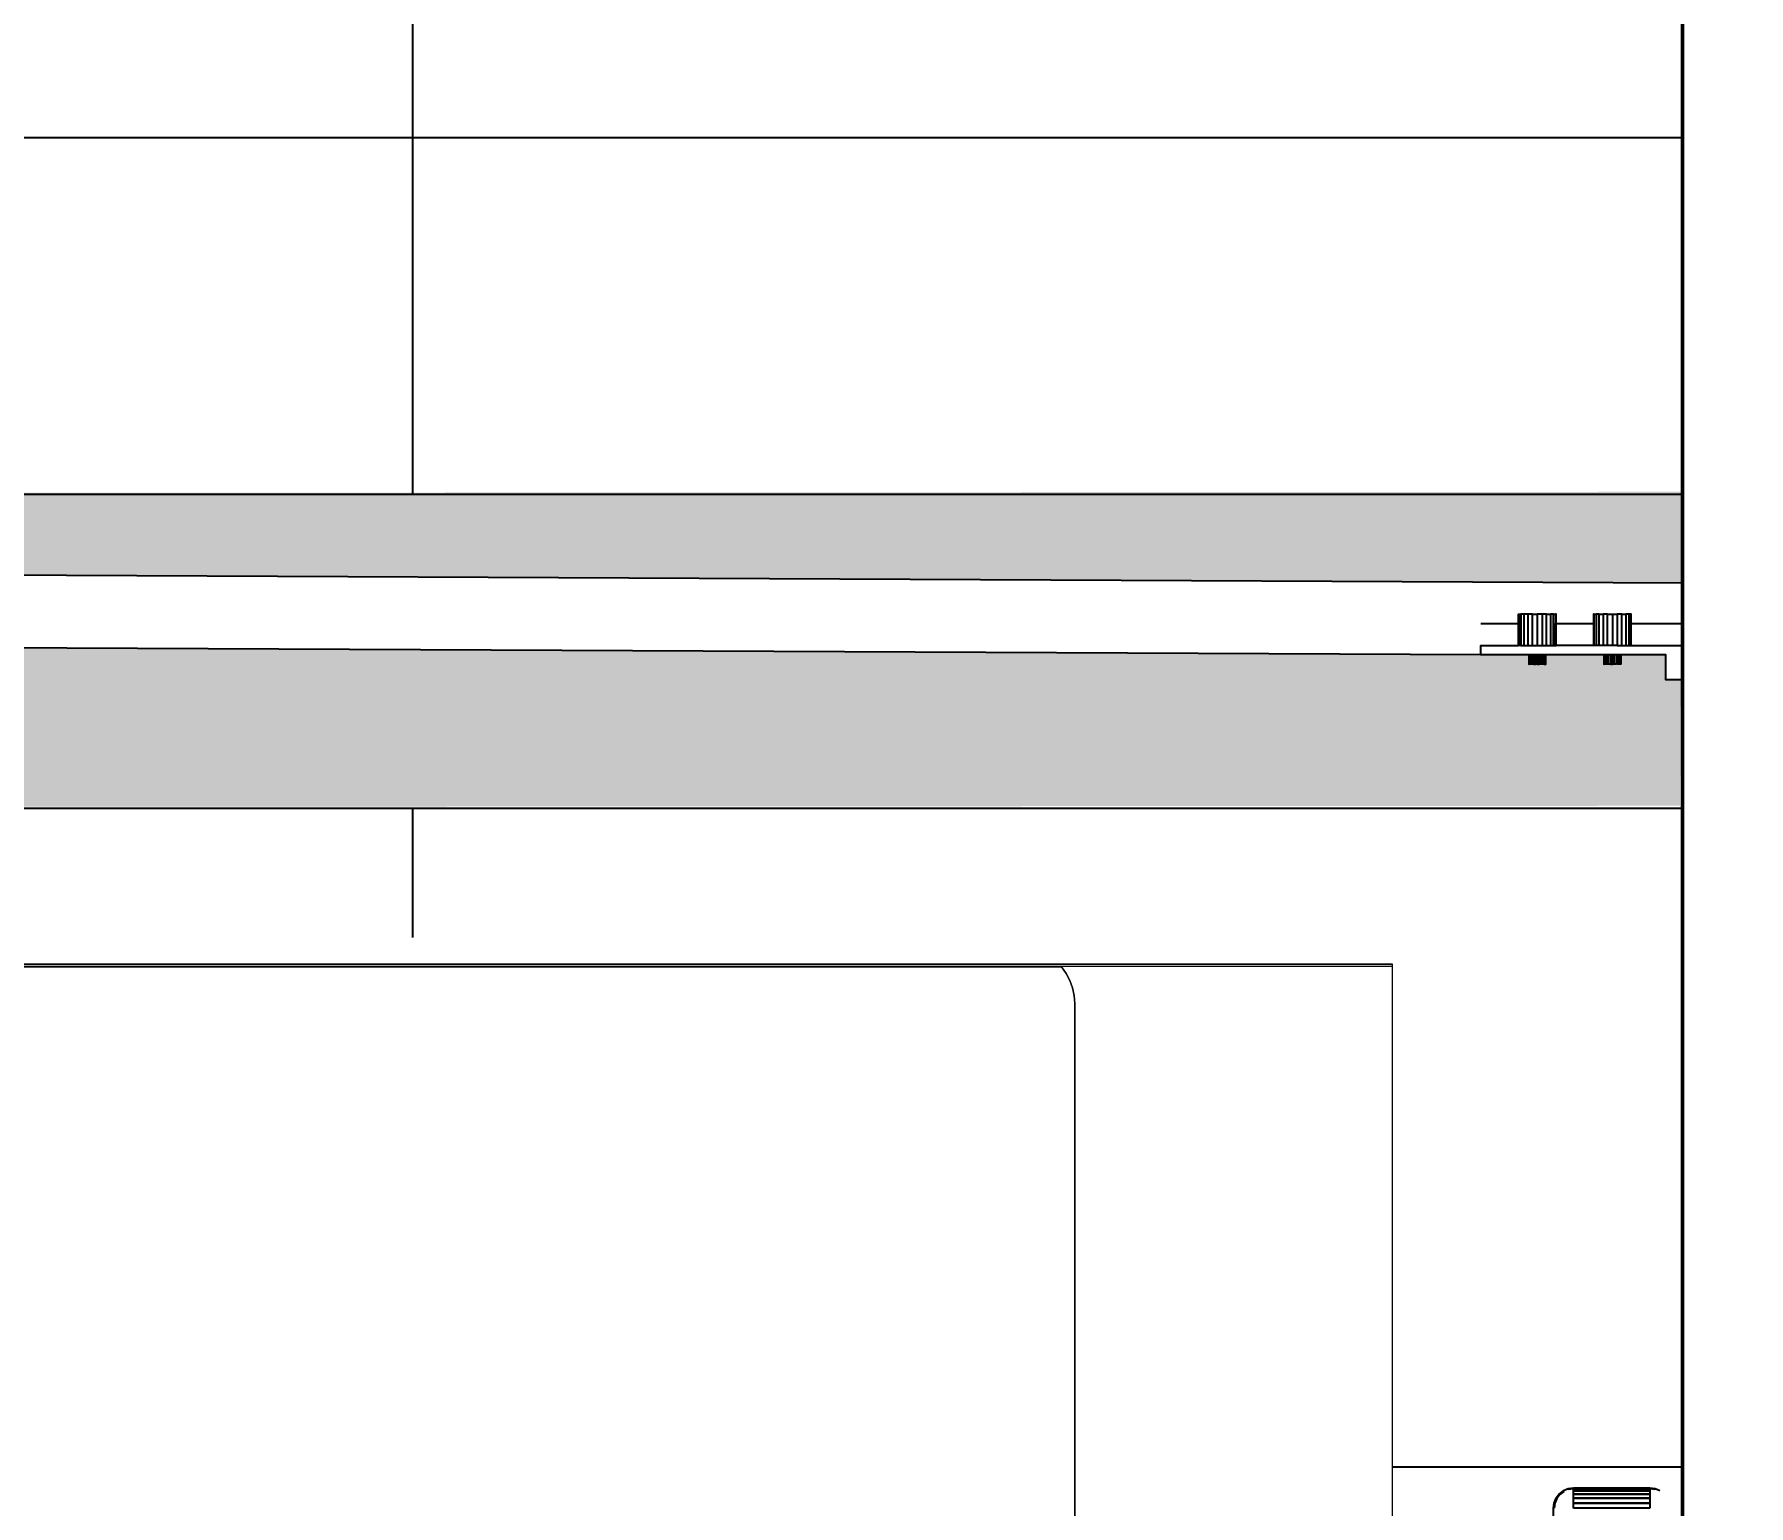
# Model space of a CAD drawing. Header units: millimetres. Extents: x 124972 to 152645, y 1647 to 10452.
# Drawn here: x 152515 to 152569.6, y 10285.8 to 10332.7 of the extents above; entities that cross this region are included whole.
import ezdxf

# ---------------------------------------------------------------- set-up
doc = ezdxf.new("R2010")
doc.units = ezdxf.units.MM
for name, color, linetype in [('Hachuria - Moveis', 1, 'Continuous'), ('Piso', 55, 'Continuous'), ('PN010', 1, 'Continuous')]:
    doc.layers.add(name, color=color, linetype=linetype)
for name, color, linetype, lineweight in [('Moveis', 1, 'Continuous', 9), ('Parede Baixa', 5, 'Continuous', 50), ('Pisos Externos', 15, 'Continuous', 9)]:
    doc.layers.add(name, color=color, linetype=linetype, lineweight=lineweight)
doc.styles.add('Valéria', font='romantic.ttf', dxfattribs={"height": 10})
doc.dimstyles.new('Cota - 50', dxfattribs={"dimtxt": 10, "dimasz": 5, "dimexe": 10, "dimexo": 20, "dimgap": 5, "dimtad": 1, "dimtxsty": 'Valéria', "dimblk": 'DOT', "dimcen": 0, "dimclrd": 12, "dimclre": 12, "dimclrt": 2, "dimazin": 2, "dimtfac": 1, "dimtix": 1, "dimtmove": 0, "dimatfit": 3, "dimldrblk": 'DOT', "dimfxl": 1, "dimarcsym": 0})

# ---------------------------------------------------------------- blocks, each defined once
blk = doc.blocks.new('_Dot')
at = {"color": 0, "linetype": 'ByBlock', "lineweight": -2}
blk.add_line((-0.5, 0), (-1, 0), dxfattribs=at)
at = {"color": 0, "linetype": 'ByBlock', "const_width": 0.5}
blk.add_lwpolyline([(-0.25, 0, 1), (0.25, 0, 1)], format="xyb", close=True, dxfattribs=at)
blk = doc.blocks.new('*D1213')
at = {"color": 12, "lineweight": -2, "transparency": 16777216}
for p, q in [((152587.4450232017, 10388.00610672704), (152645.0222475022, 10388.00610672704)), ((152635.0222475022, 10383.00610672704), (152635.0222475022, 10183.00610672703)), ((152587.4450232017, 10178.00610672703), (152645.0222475022, 10178.00610672703))]:
    blk.add_line(p, q, dxfattribs=at)
at = {"layer": 'Defpoints', "color": 0, "transparency": 16777216}
for p in [(152567.4450232017, 10388.00610672704), (152567.4450232017, 10178.00610672703), (152635.0222475022, 10178.00610672703)]:
    blk.add_point(p, dxfattribs=at)
at = {"color": 12, "lineweight": -2, "transparency": 16777216, "xscale": 5, "yscale": 5, "zscale": 5}
for p, rotation in [((152635.0222475022, 10388.00610672704), 90), ((152635.0222475022, 10178.00610672703), 270)]:
    blk.add_blockref('_Dot', p, dxfattribs=dict(at, rotation=rotation))
at = {"color": 2, "transparency": 16777216, "insert": (152624.9113007566, 10283.00610672699), "char_height": 10, "attachment_point": 5, "rotation": 90, "style": 'Valéria'}
blk.add_mtext('210', dxfattribs=at)

msp = doc.modelspace()

# ---------------------------------------------------------------- hatches: boundary and pattern name
at = {"layer": 'Piso'}
h = msp.add_hatch(dxfattribs=at)
h.set_pattern_fill('ANSI37', color=256, scale=13.33333333333333, angle=-45.00000000000004)
h.set_pattern_definition([(359.9999999999999, (0, 0), (2.842170943040401e-14, 42.33333333333334), []), (90, (0, 0), (-42.33333333333333, 3.197442310920451e-14), [])])
h.paths.add_polyline_path([(152487.6537811833, 10294.17902296361), (152502.7138537958, 10304.5439921189), (152558.2171140778, 10303.03374444725), (152558.2171140778, 10282.19073514099), (152560.7810804647, 10282.19073514099), (152560.7810804647, 10284.43379089312), (152563.2987140778, 10284.43379089312), (152563.2529068205, 10285.88704763933), (152563.7528768426, 10286.47133780269), (152566.4143026301, 10286.43229837086), (152566.8990296635, 10286.26442881393), (152566.7291140778, 10283.15073514101), (152567.4450232016, 10283.15073514101), (152567.4450232016, 10308.00610672704), (152437.4450232016, 10308.00610672704), (152437.4450232016, 10178.00610672703), (152439.9450232017, 10178.00610672703), (152439.9450232017, 10180.00610672703), (152449.9450232017, 10180.00610672703), (152449.9450232017, 10250.50610672703), (152446.4450232017, 10250.50610672703), (152446.5678300497, 10248.357140491), (152445.6197161663, 10247.58546105491), (152443.3312532379, 10248.0281129797), (152443.3771350935, 10248.07399483523), (152442.2985765923, 10249.15255333643), (152442.2729710128, 10249.21437067374), (152441.1870551181, 10250.33383705675), (152441.3303392099, 10253.4752100061), (152443.4064342401, 10255.66532213263), (152445.7050769019, 10255.70826550758), (152446.6074618197, 10254.93918870039), (152446.4450232017, 10253.00610672703), (152449.9450232017, 10253.00610672703), (152449.9450232017, 10257.00610672703, -0.4921554617323778), (152511.9479837148, 10180.36509150774), (152521.9479837149, 10180.36509150774), (152521.9479837149, 10208.09548287986), (152546.0210231461, 10229.42199846865), (152567.4450232016, 10229.42199846865), (152566.8449343072, 10239.05706609124), (152561.7713343073, 10239.05706609124), (152561.7713343073, 10239.08858393932), (152561.7042191916, 10241.13874954263), (152560.4786829182, 10242.52074542989), (152560.7212262002, 10259.51562546609), (152560.7134249408, 10260.17307519655), (152561.2103463651, 10261.27658980338), (152562.3596676958, 10261.76067875836), (152562.7773255801, 10261.5758921143), (152562.8565891201, 10260.87188102653), (152562.6157499023, 10260.44504990497), (152562.2407723858, 10260.45415910588), (152561.7449580114, 10259.49185055992), (152561.7713343073, 10244.17706609128), (152566.8449343072, 10244.17706609127), (152567.4450232016, 10244.17706609128), (152566.7291140778, 10272.99647888253), (152566.4234484232, 10272.79322219802), (152563.7193422678, 10272.82185111473), (152563.1462059009, 10273.44127676681), (152563.3086527291, 10274.72437276015), (152560.6737931704, 10274.73087933216), (152560.7810804647, 10277.07073514099), (152558.2171140778, 10277.07073514099), (152558.2171140778, 10256.2277258347), (152501.4547829481, 10255.33088433322), (152487.6537811833, 10266.61328013682)])
h.paths.add_polyline_path([(152452.9450232017, 10257.00610672703), (152452.9450232017, 10253.00610672703), (152456.4450232017, 10253.00610672703), (152456.4450232017, 10254.50610672703), (152456.3446828572, 10255.08363459817), (152457.0672005105, 10255.77072859857), (152459.4450232017, 10255.50610672703), (152461.4846185704, 10253.93457398748), (152461.560833513, 10250.25185424996), (152459.551807632, 10247.88866730894), (152456.7836809249, 10247.5542295093), (152455.9697053407, 10248.65514148747), (152456.4450232017, 10250.50610672703), (152452.9450232017, 10250.50610672703), (152452.9450232017, 10178.00610672703), (152449.9450232017, 10178.00610672703), (152449.9450232017, 10175.00610672703), (152450.9450232017, 10175.00610672703), (152511.9479837149, 10174.5353513002), (152511.9479837149, 10180.36509150786, 0.477264466284224)])
h.paths.add_polyline_path([(152496.8367376727, 10370.25331168769), (152528.2987149702, 10370.25331168769), (152528.2987149702, 10357.68164481291), (152556.5250482809, 10357.68164481291), (152556.5250482809, 10358.80864481292), (152560.534857938, 10358.80864481292), (152563.2726065789, 10359.31695674801), (152565.9040234455, 10359.31695674801), (152565.746659735, 10365.39112097274), (152566.1011775795, 10365.58225000535), (152567.4450232016, 10366.0816448129), (152567.4450232016, 10388.00610672704), (152437.4450232016, 10388.00610672704), (152437.4450232016, 10318.00610672713), (152567.4450232016, 10318.00610672704), (152567.4450232016, 10343.68164481291), (152565.7966613029, 10344.10773379703), (152565.9040234455, 10350.44633287778), (152563.2726065789, 10350.44633287778), (152560.534857938, 10350.95464481287), (152556.5250482809, 10350.95464481287), (152556.5250482809, 10352.0816448129), (152528.2987149702, 10352.0816448129), (152528.2987149702, 10339.50997793816), (152496.8367376727, 10339.50997793816)])
at = {"layer": 'Pisos Externos'}
h = msp.add_hatch(dxfattribs=at)
h.set_pattern_fill('AR-SAND', color=256, scale=0.05, angle=225)
h.set_pattern_definition([(262.4999999999999, (201192.931733538, 18187.48400297299), (1.786906743565246, -1.673767445615145), [0, -1.9304, 0, -2.159, 0, -2.06375]), (232.5, (201192.931733538, 18187.48400297299), (0.9450546386424494, -4.123664256723671), [0, -1.0414, 0, -1.7399, 0, -0.6667500000000001]), (192.4999999999999, (201194.0363050409, 18188.58857447588), (-2.791499129162691, -2.801661559482861), [0, -0.635, 0, -2.286, 0, -2.9845]), (182.4999999999999, (201194.0363050409, 18188.58857447588), (-1.911405545806999, -3.487753907812053), [0, -0.3175, 0, -1.4986, 0, -1.7145])])
h.paths.add_polyline_path([(152437.4450232016, 10312.52073354435), (152437.4450232016, 10318.00610672713)], flags=17)
h.paths.add_polyline_path([(152437.4450232016, 10312.52073354435), (152438.926766359, 10312.52073354435), (152482.3878934291, 10312.3065132296), (152482.3924553171, 10313.2635855882), (152482.4035266716, 10315.58632723214), (152567.4025611072, 10315.18117910051), (152567.4163844152, 10318.08127349884), (152437.4450232016, 10318.00610672713)])
h.paths.add_polyline_path([(152437.4450232018, 10308.00610672704), (152567.3687199291, 10308.08138709464), (152567.3878213306, 10312.08881193979), (152566.9193431147, 10312.08881193979), (152566.9193431147, 10312.88877761202), (152565.4857943991, 10312.88877761202), (152565.4857943991, 10312.59554426932), (152564.9455218974, 10312.59554426932), (152564.9455218974, 10312.88877761202), (152563.0918201935, 10312.88877761202), (152563.0918201935, 10312.59554426932), (152562.5515476917, 10312.59554426932), (152562.5515476917, 10312.88877761202), (152482.3924553171, 10313.2635855882), (152482.3878934291, 10312.3065132296), (152500.0493669474, 10312.25884874349), (152500.0398340502, 10310.25887146267), (152437.4450232016, 10310.52071082492)])
h.paths.add_polyline_path([(152436.9339336312, 10308.00610672704), (152437.4450232016, 10308.00610672704)])

# ---------------------------------------------------------------- linework, layer by layer
at = {"layer": 'Hachuria - Moveis'}
for p, q in [((152564.6375577677, 10314.17900427528, -9825.000000000004), (152564.697347534, 10314.17900427528, -9825.000000000004)), ((152564.7924593096, 10314.17900427528, -9825.000000000004), (152564.9164113782, 10314.17900427528, -9825.000000000004)), ((152565.2156581483, 10314.17900427528, -9825.000000000004), (152565.3705596749, 10314.17900427528, -9825.000000000004)), ((152565.7339687777, 10313.88567158647, -9825.000000000004), (152565.7937585288, 10313.88567158647, -9825.000000000004)), ((152565.8141517035, 10313.88567158647, -9825.000000000004), (152567.4730481638, 10313.88567158647, -9825.000000000004)), ((152562.3033733284, 10313.18201093985, -9825.000000000004), (152562.3984851039, 10313.18201093985, -9825.000000000004)), ((152562.666782416, 10313.18201093985, -9825.000000000004), (152562.8216839426, 10313.18201093985, -9825.000000000004)), ((152563.1209307278, 10313.18201093985, -9825.000000000004), (152563.2448827965, 10313.18201093985, -9825.000000000004)), ((152563.3997843231, 10313.18201093985, -9825.000000000004), (152563.4201774978, 10313.18201093985, -9825.000000000004)), ((152565.5149049335, 10313.18201093985, -9825.000000000004), (152565.6388570021, 10313.18201093985, -9825.000000000004)), ((152562.5961547543, 10312.88877761202, -9825.000000000004), (152562.5631892725, 10312.88877761202, -9825.000000000004)), ((152562.7026098527, 10312.59554426932, -9825.000000000004), (152562.6450459855, 10312.59554426932, -9825.000000000004)), ((152562.8216839426, 10312.59554426932, -9825.000000000004), (152562.7624517913, 10312.59554426932, -9825.000000000004)), ((152562.998321915, 10312.59554426932, -9825.000000000004), (152562.9407580477, 10312.59554426932, -9825.000000000004)), ((152564.99012896, 10312.88877761202, -9825.000000000004), (152564.9571634782, 10312.88877761202, -9825.000000000004))]:
    msp.add_line(p, q, dxfattribs=at)
at = {"layer": 'Hachuria - Moveis', "elevation": -9825}
for points in [[(152561.0262032921, 10313.8856715865), (152562.2231903874, 10313.88567158647), (152562.2435835621, 10313.88567158647), (152562.2435835621, 10314.17900427528), (152562.3033733284, 10314.17900427528)], [(152562.5961547543, 10312.88877761202), (152561.0262032921, 10312.88877761202), (152561.0262032921, 10313.18201093985), (152562.2231903874, 10313.18201093985), (152562.2231903874, 10313.88567158647), (152562.2231903874, 10314.17900427528), (152562.2435835621, 10314.17900427528)], [(152562.3984851039, 10314.17900427528), (152562.3033733284, 10314.17900427528), (152562.3033733284, 10313.18201093985), (152562.2435835621, 10313.18201093985), (152562.2435835621, 10313.88567158647)], [(152562.5224371726, 10314.17900427528), (152562.3984851039, 10314.17900427528), (152562.3984851039, 10313.18201093985), (152562.5224371726, 10313.18201093985)], [(152562.666782416, 10314.17900427528), (152562.5224371726, 10314.17900427528), (152562.5224371726, 10313.18201093985), (152562.666782416, 10313.18201093985), (152562.666782416, 10314.17900427528), (152562.8216839426, 10314.17900427528)], [(152562.9765854692, 10314.17900427528), (152562.8216839426, 10314.17900427528), (152562.8216839426, 10313.18201093985), (152562.9765854692, 10313.18201093985)], [(152563.1209307278, 10314.17900427528), (152562.9765854692, 10314.17900427528), (152562.9765854692, 10313.18201093985), (152563.1209307278, 10313.18201093985), (152563.1209307278, 10314.17900427528), (152563.2448827965, 10314.17900427528)], [(152563.339994572, 10314.17900427528), (152563.2448827965, 10314.17900427528), (152563.2448827965, 10313.18201093985), (152563.339994572, 10313.18201093985), (152563.339994572, 10314.17900427528), (152563.3997843231, 10314.17900427528)], [(152565.5149049335, 10314.17900427528), (152565.3705596749, 10314.17900427528), (152565.3705596749, 10313.18201093985), (152565.2156581483, 10313.18201093985), (152565.0607566216, 10313.18201093985), (152564.9164113782, 10313.18201093985), (152564.7924593096, 10313.18201093985), (152564.697347534, 10313.18201093985), (152564.6375577677, 10313.18201093985), (152564.6375577677, 10313.88567158647), (152564.6375577677, 10314.17900427528), (152564.617164593, 10314.17900427528), (152564.617164593, 10313.88567158647), (152564.617164593, 10313.18201093985), (152563.4201774978, 10313.18201093985), (152563.4201774978, 10313.88567158647), (152563.4201774978, 10314.17900427528), (152563.3997843231, 10314.17900427528), (152563.3997843231, 10313.88567158647)], [(152564.7924593096, 10313.18201093985), (152564.7924593096, 10314.17900427528), (152564.697347534, 10314.17900427528), (152564.697347534, 10313.18201093985)], [(152565.0607566216, 10313.18201093985), (152565.0607566216, 10314.17900427528), (152564.9164113782, 10314.17900427528), (152564.9164113782, 10313.18201093985)], [(152565.0607566216, 10314.17900427528), (152565.2156581483, 10314.17900427528), (152565.2156581483, 10313.18201093985)], [(152565.3705596749, 10313.18201093985), (152565.5149049335, 10313.18201093985), (152565.5149049335, 10314.17900427528), (152565.6388570021, 10314.17900427528)], [(152565.7339687777, 10314.17900427528), (152565.6388570021, 10314.17900427528), (152565.6388570021, 10313.18201093985), (152565.7339687777, 10313.18201093985)], [(152565.7937585288, 10314.17900427528), (152565.7339687777, 10314.17900427528), (152565.7339687777, 10313.88567158647), (152565.7339687777, 10313.18201093985), (152565.7937585288, 10313.18201093985)], [(152565.8141517035, 10313.18201093985), (152565.8141517035, 10313.88567158647), (152565.8141517035, 10314.17900427528), (152565.7937585288, 10314.17900427528), (152565.7937585288, 10313.88567158647), (152565.7937585288, 10313.18201093985), (152565.8141517035, 10313.18201093985), (152567.4696936151, 10313.18189592215)], [(152563.339994572, 10313.18201093985), (152563.3997843231, 10313.18201093985), (152563.3997843231, 10313.88567158647), (152563.4201774978, 10313.88567158647), (152564.617164593, 10313.88567158647), (152564.6375577677, 10313.88567158647)], [(152562.6450459855, 10312.88877761202), (152562.5961547543, 10312.88877761202), (152562.5961547543, 10312.59554426932), (152562.5631892725, 10312.59554426932)], [(152562.8216839426, 10312.88877761202), (152562.7624517913, 10312.88877761202), (152562.7026098527, 10312.88877761202), (152562.6450459855, 10312.88877761202), (152562.6450459855, 10312.59554426932), (152562.5961547543, 10312.59554426932)], [(152562.7026098527, 10312.88877761202), (152562.7026098527, 10312.59554426932), (152562.7624517913, 10312.59554426932), (152562.7624517913, 10312.88877761202)], [(152563.0472131309, 10312.88877761202), (152562.998321915, 10312.88877761202), (152562.9407580477, 10312.88877761202), (152562.8809160939, 10312.88877761202), (152562.8216839426, 10312.88877761202), (152562.8216839426, 10312.59554426932), (152562.8809160939, 10312.59554426932)], [(152562.9407580477, 10312.88877761202), (152562.9407580477, 10312.59554426932), (152562.8809160939, 10312.59554426932), (152562.8809160939, 10312.88877761202)], [(152563.0472131309, 10312.59554426932), (152562.998321915, 10312.59554426932), (152562.998321915, 10312.88877761202)], [(152565.0390201911, 10312.59554426932), (152564.99012896, 10312.59554426932), (152564.9571634782, 10312.59554426932), (152564.9571634782, 10312.88877761202), (152564.9455218974, 10312.88877761202), (152563.0918201935, 10312.88877761202), (152563.0801786127, 10312.88877761202), (152563.0472131309, 10312.88877761202), (152563.0472131309, 10312.59554426932), (152563.0801786127, 10312.59554426932), (152563.0801786127, 10312.88877761202)], [(152563.0801786127, 10312.59554426932), (152563.0918201935, 10312.59554426932), (152563.0918201935, 10312.88877761202)], [(152564.9455218974, 10312.88877761202), (152564.9455218974, 10312.59554426932), (152564.9571634782, 10312.59554426932)], [(152565.1564259969, 10312.88877761202), (152565.0965840431, 10312.88877761202), (152565.0390201911, 10312.88877761202), (152564.99012896, 10312.88877761202), (152564.99012896, 10312.59554426932)], [(152565.0965840431, 10312.59554426932), (152565.0390201911, 10312.59554426932), (152565.0390201911, 10312.88877761202)], [(152565.1564259969, 10312.59554426932), (152565.0965840431, 10312.59554426932), (152565.0965840431, 10312.88877761202)], [(152565.4741528183, 10312.59554426932), (152565.4741528183, 10312.88877761202), (152565.4411873365, 10312.88877761202), (152565.3922961206, 10312.88877761202), (152565.3347322534, 10312.88877761202), (152565.2748902996, 10312.88877761202), (152565.2156581483, 10312.88877761202), (152565.1564259969, 10312.88877761202), (152565.1564259969, 10312.59554426932), (152565.2156581483, 10312.59554426932)], [(152565.2748902996, 10312.59554426932), (152565.2156581483, 10312.59554426932), (152565.2156581483, 10312.88877761202)], [(152565.3347322534, 10312.88877761202), (152565.3347322534, 10312.59554426932), (152565.2748902996, 10312.59554426932), (152565.2748902996, 10312.88877761202)], [(152565.4411873365, 10312.59554426932), (152565.3922961206, 10312.59554426932), (152565.3922961206, 10312.88877761202)], [(152567.4644834273, 10312.08881193979), (152566.9193431147, 10312.08881193979), (152566.9193431147, 10312.88877761202), (152565.4857943991, 10312.88877761202), (152565.4411873365, 10312.88877761202)], [(152565.4857943991, 10312.88877761202), (152565.4857943991, 10312.59554426932), (152565.4741528183, 10312.59554426932), (152565.4411873365, 10312.59554426932), (152565.4411873365, 10312.88877761202)]]:
    msp.add_lwpolyline(points, dxfattribs=at)
msp.add_lwpolyline([(152562.5631892725, 10312.59554426932), (152562.5631892725, 10312.88877761202), (152562.5515476917, 10312.88877761202), (152562.5515476917, 10312.59554426932)], close=True, dxfattribs=at)
at = {"layer": 'Moveis'}
for p, q in [((152506.5483345991, 10303.03374444731), (152558.2171140778, 10303.03374444725)), ((152506.5487600449, 10302.97750246729), (152558.2171140778, 10302.97750246723)), ((152547.6794769278, 10302.9477258347), (152506.7162811753, 10302.94772583473)), ((152547.8274466291, 10302.74378563487), (152547.6794769278, 10302.9477258347)), ((152547.8274466291, 10302.74378563487), (152547.9456253091, 10302.52125375581)), ((152558.2171140778, 10256.2277258347), (152558.2171140778, 10303.03374444725)), ((152548.0317174819, 10302.28445262529), (152547.9456253091, 10302.52125375581)), ((152548.0840509052, 10302.03798183511), (152548.0317174819, 10302.28445262529)), ((152548.0840509052, 10302.03798183511), (152548.101609062, 10301.78662879902)), ((152548.1016090619, 10257.8060885123), (152548.101609062, 10301.78662879902))]:
    msp.add_line(p, q, dxfattribs=at)
for points, invisible_edges in [([(152556.8091140778, 10304.45290163325), (152558.2171140778, 10303.03374444725), (152506.5483345991, 10303.03374444731)], 13), ([(152556.8091140778, 10304.45290163325), (152558.2171140778, 10303.03374444725), (152506.5483345991, 10303.03374444731)], 13), ([(152556.8091140778, 10304.45290163325), (152558.2171140778, 10303.03374444725), (152506.5483345991, 10303.03374444731)], 13), ([(152556.8091140778, 10304.45290163325), (152558.2171140778, 10303.03374444725), (152506.5483345991, 10303.03374444731)], 13), ([(152556.8091140778, 10304.45290163325), (152558.2171140778, 10303.03374444725), (152506.5483345991, 10303.03374444731)], 13), ([(152558.2171140778, 10303.03374444725), (152506.5487600449, 10302.97750246729), (152506.5483345991, 10303.03374444731)], 3), ([(152506.5487600449, 10302.97750246729), (152547.6794769278, 10302.9477258347), (152506.7162811753, 10302.94772583473)], 13), ([(152558.2171140778, 10302.97750246723), (152547.6794769278, 10302.9477258347), (152506.5487600449, 10302.97750246729)], 3), ([(152547.6794769278, 10302.9477258347), (152547.5195256155, 10256.47722758926), (152506.7162811753, 10302.94772583473)], 3), ([(152506.7162811753, 10302.94772583473), (152547.2211300961, 10256.2541911822), (152506.7162811753, 10256.25419118223)], 13), ([(152547.6794769278, 10302.9477258347), (152547.7658712089, 10256.75668952492), (152547.5195256155, 10256.47722758926)], 13), ([(152547.6794769278, 10302.9477258347), (152558.2171140778, 10302.97750246723), (152547.8274466291, 10302.74378563487)], 3), ([(152547.8274466291, 10302.74378563487), (152547.7658712089, 10256.75668952492), (152547.6794769278, 10302.9477258347)], 3), ([(152547.9456253091, 10302.52125375581), (152547.7658712089, 10256.75668952492), (152547.8274466291, 10302.74378563487)], 3), ([(152547.8274466291, 10302.74378563487), (152558.2171140778, 10302.97750246723), (152547.9456253091, 10302.52125375581)], 3), ([(152547.9456253091, 10302.52125375581), (152547.9497066542, 10257.08071059504), (152547.7658712089, 10256.75668952492)], 13), ([(152547.9456253091, 10302.52125375581), (152557.1419140779, 10280.13290113257), (152548.0317174819, 10302.28445262529)], 3), ([(152548.0317174819, 10302.28445262529), (152547.9497066542, 10257.08071059504), (152547.9456253091, 10302.52125375581)], 3), ([(152548.0317174819, 10302.28445262529), (152548.0632260088, 10257.43553235455), (152547.9497066542, 10257.08071059504)], 13), ([(152548.0840509052, 10302.03798183511), (152548.0632260088, 10257.43553235455), (152548.0317174819, 10302.28445262529)], 3), ([(152548.0317174819, 10302.28445262529), (152557.1419140779, 10280.13290113257), (152548.0840509052, 10302.03798183511)], 3), ([(152548.101609062, 10301.78662879902), (152548.0632260088, 10257.43553235455), (152548.0840509052, 10302.03798183511)], 3), ([(152548.0632260088, 10257.43553235455), (152548.101609062, 10301.78662879902), (152548.1016090619, 10257.8060885123)], 1), ([(152548.0840509052, 10302.03798183511), (152557.1419140779, 10280.13290113257), (152548.101609062, 10301.78662879902)], 3), ([(152548.101609062, 10301.78662879902), (152557.1419140779, 10280.13290113257), (152548.1016090619, 10257.8060885123)], 3)]:
    msp.add_3dface(points, dxfattribs=dict(at, invisible_edges=invisible_edges))
at = {"layer": 'Parede Baixa'}
msp.add_line((152567.4450232016, 10178.00610672703), (152567.4450232016, 10388.00610672704), dxfattribs=at)
at = {"layer": 'Piso'}
for p, q in [((152437.4450232016, 10318.00610672713), (152567.4450232016, 10318.00610672704)), ((152437.4450232018, 10308.00610672704), (152567.4450232016, 10308.00610672704)), ((152563.5245657379, 10286.16328348097), (152563.6571140778, 10286.26499139945)), ((152563.811469889, 10286.32892766985), (152563.6571140778, 10286.26499139945)), ((152563.811469889, 10286.32892766985), (152563.9771140778, 10286.35073514102)), ((152563.9771140778, 10286.35073514102), (152566.4091140778, 10286.35073514102)), ((152566.5747582667, 10286.32892766982), (152566.4091140778, 10286.35073514102)), ((152566.7291140778, 10286.26499139942), (152566.5747582667, 10286.32892766982)), ((152563.3371140778, 10285.71073514101), (152563.358921549, 10285.87637932989)), ((152563.358921549, 10285.87637932989), (152563.4228578194, 10286.03073514102)), ((152563.4228578194, 10286.03073514102), (152563.5245657379, 10286.16328348097))]:
    msp.add_line(p, q, dxfattribs=at)
for points, invisible_edges in [([(152562.8835195252, 10309.00401287706), (152563.4228578194, 10286.03073514102), (152563.358921549, 10285.87637932989)], 13), ([(152562.8835195252, 10309.00401287706), (152563.358921549, 10285.87637932989), (152563.3371140778, 10285.71073514101)], 13), ([(152562.8835195252, 10309.00401287706), (152563.4228578194, 10286.03073514102), (152563.358921549, 10285.87637932989)], 13), ([(152562.8835195252, 10309.00401287706), (152566.5747582667, 10286.32892766982), (152566.4091140778, 10286.35073514102)], 13), ([(152562.8835195252, 10309.00401287706), (152566.7291140778, 10286.26499139942), (152566.5747582667, 10286.32892766982)], 13), ([(152562.8835195252, 10309.00401287706), (152566.5747582667, 10286.32892766982), (152566.4091140778, 10286.35073514102)], 13), ([(152562.8835195252, 10309.00401287706), (152566.5747582667, 10286.32892766982), (152566.4091140778, 10286.35073514102)], 13), ([(152562.8835195252, 10309.00401287706), (152566.7291140778, 10286.26499139942), (152566.5747582667, 10286.32892766982)], 13), ([(152562.8835195252, 10309.00401287706), (152566.4091140778, 10286.35073514102), (152563.9771140778, 10286.35073514102)], 13), ([(152562.8835195252, 10309.00401287706), (152563.9771140778, 10286.35073514102), (152563.811469889, 10286.32892766985)], 13), ([(152562.8835195252, 10309.00401287706), (152563.811469889, 10286.32892766985), (152563.6571140778, 10286.26499139945)], 13), ([(152562.8835195252, 10309.00401287706), (152563.5245657379, 10286.16328348097), (152563.4228578194, 10286.03073514102)], 13), ([(152562.8835195252, 10309.00401287706), (152563.6571140778, 10286.26499139945), (152563.5245657379, 10286.16328348097)], 13), ([(152562.8835195252, 10309.00401287706), (152566.7291140778, 10286.26499139942), (152566.5747582667, 10286.32892766982)], 13), ([(152562.8835195252, 10309.00401287706), (152566.5747582667, 10286.32892766982), (152566.4091140778, 10286.35073514102)], 13), ([(152562.8835195252, 10309.00401287706), (152563.811469889, 10286.32892766985), (152563.6571140778, 10286.26499139945)], 13), ([(152562.8835195252, 10309.00401287706), (152566.4091140778, 10286.35073514102), (152563.9771140778, 10286.35073514102)], 13), ([(152562.8835195252, 10309.00401287706), (152563.9771140778, 10286.35073514102), (152563.811469889, 10286.32892766985)], 13), ([(152562.8835195252, 10309.00401287706), (152563.6571140778, 10286.26499139945), (152563.5245657379, 10286.16328348097)], 13), ([(152562.8835195252, 10309.00401287706), (152563.5245657379, 10286.16328348097), (152563.4228578194, 10286.03073514102)], 13), ([(152562.8835195252, 10309.00401287706), (152563.358921549, 10285.87637932989), (152563.3371140778, 10285.71073514101)], 13), ([(152562.8835195252, 10309.00401287706), (152563.9771140778, 10286.35073514102), (152563.811469889, 10286.32892766985)], 13), ([(152562.8835195252, 10309.00401287706), (152563.6571140778, 10286.26499139945), (152563.5245657379, 10286.16328348097)], 13), ([(152562.8835195252, 10309.00401287706), (152566.4091140778, 10286.35073514102), (152563.9771140778, 10286.35073514102)], 13), ([(152562.8835195252, 10309.00401287706), (152563.4228578194, 10286.03073514102), (152563.358921549, 10285.87637932989)], 13), ([(152562.8835195252, 10309.00401287706), (152563.358921549, 10285.87637932989), (152563.3371140778, 10285.71073514101)], 13), ([(152562.8835195252, 10309.00401287706), (152563.811469889, 10286.32892766985), (152563.6571140778, 10286.26499139945)], 13), ([(152562.8835195252, 10309.00401287706), (152563.5245657379, 10286.16328348097), (152563.4228578194, 10286.03073514102)], 13), ([(152562.8835195252, 10309.00401287706), (152563.811469889, 10286.32892766985), (152563.6571140778, 10286.26499139945)], 13), ([(152562.8835195252, 10309.00401287706), (152563.9771140778, 10286.35073514102), (152563.811469889, 10286.32892766985)], 13), ([(152562.8835195252, 10309.00401287706), (152563.4228578194, 10286.03073514102), (152563.358921549, 10285.87637932989)], 13), ([(152562.8835195252, 10309.00401287706), (152566.4091140778, 10286.35073514102), (152563.9771140778, 10286.35073514102)], 13), ([(152562.8835195252, 10309.00401287706), (152566.7291140778, 10286.26499139942), (152566.5747582667, 10286.32892766982)], 13), ([(152562.8835195252, 10309.00401287706), (152563.358921549, 10285.87637932989), (152563.3371140778, 10285.71073514101)], 13), ([(152562.8835195252, 10309.00401287706), (152563.6571140778, 10286.26499139945), (152563.5245657379, 10286.16328348097)], 13), ([(152562.8835195252, 10309.00401287706), (152563.5245657379, 10286.16328348097), (152563.4228578194, 10286.03073514102)], 13), ([(152562.8835195252, 10309.00401287706), (152563.811469889, 10286.32892766985), (152563.6571140778, 10286.26499139945)], 13), ([(152562.8835195252, 10309.00401287706), (152563.5245657379, 10286.16328348097), (152563.4228578194, 10286.03073514102)], 13), ([(152562.8835195252, 10309.00401287706), (152563.4228578194, 10286.03073514102), (152563.358921549, 10285.87637932989)], 13), ([(152562.8835195252, 10309.00401287706), (152566.4091140778, 10286.35073514102), (152563.9771140778, 10286.35073514102)], 13), ([(152562.8835195252, 10309.00401287706), (152563.9771140778, 10286.35073514102), (152563.811469889, 10286.32892766985)], 13), ([(152562.8835195252, 10309.00401287706), (152566.5747582667, 10286.32892766982), (152566.4091140778, 10286.35073514102)], 13), ([(152562.8835195252, 10309.00401287706), (152566.7291140778, 10286.26499139942), (152566.5747582667, 10286.32892766982)], 13), ([(152562.8835195252, 10309.00401287706), (152563.6571140778, 10286.26499139945), (152563.5245657379, 10286.16328348097)], 13), ([(152562.8835195252, 10309.00401287706), (152563.358921549, 10285.87637932989), (152563.3371140778, 10285.71073514101)], 13), ([(152563.6571140778, 10286.26499139945), (152563.5399859486, 10286.14786327025), (152563.5245657379, 10286.16328348097)], 3), ([(152563.5399859486, 10286.14786327025), (152563.6571140778, 10286.26499139945), (152563.6680178134, 10286.24610557544)], 1), ([(152563.9771140778, 10286.35073514102), (152563.8171140778, 10286.30786327019), (152563.811469889, 10286.32892766985)], 1), ([(152563.9771140778, 10286.35073514102), (152563.9771140778, 10286.32892766985), (152563.8171140778, 10286.30786327019)], 13), ([(152566.4091140778, 10286.35073514102), (152566.4091140778, 10286.32892766982), (152563.9771140778, 10286.32892766985)], 13), ([(152566.4091140778, 10286.35073514102), (152563.9771140778, 10286.32892766985), (152563.9771140778, 10286.35073514102)], 3), ([(152566.4091140778, 10286.32892766982), (152563.9771140778, 10286.26499139945), (152563.9771140778, 10286.32892766985)], 1), ([(152563.9771140778, 10286.26499139945), (152566.4091140778, 10286.32892766982), (152566.4091140778, 10286.26499139942)], 1), ([(152566.4091140778, 10286.26499139942), (152563.9771140778, 10286.16328348097), (152563.9771140778, 10286.26499139945)], 1), ([(152563.9771140778, 10286.16328348097), (152566.4091140778, 10286.26499139942), (152566.4091140778, 10286.16328348097)], 1), ([(152566.4091140778, 10286.35073514102), (152566.5691140778, 10286.30786327019), (152566.4091140778, 10286.32892766982)], 13), ([(152566.5691140778, 10286.30786327019), (152566.4091140778, 10286.35073514102), (152566.5747582667, 10286.32892766982)], 1), ([(152563.358921549, 10285.87637932989), (152563.3371140778, 10284.72819089313), (152563.3371140778, 10285.71073514101)], 1), ([(152563.4228578194, 10286.03073514102), (152563.3799859486, 10285.87073514098), (152563.358921549, 10285.87637932989)], 3), ([(152563.358921549, 10285.87637932989), (152563.3799859486, 10285.87073514098), (152563.358921549, 10285.71073514101)], 13), ([(152563.4228578194, 10286.03073514102), (152563.4417436434, 10286.01983140546), (152563.3799859486, 10285.87073514098)], 13), ([(152563.5245657379, 10286.16328348097), (152563.4417436434, 10286.01983140546), (152563.4228578194, 10286.03073514102)], 3), ([(152563.5245657379, 10286.16328348097), (152563.5399859486, 10286.14786327025), (152563.4417436434, 10286.01983140546)], 13), ([(152566.4091140778, 10286.16328348097), (152563.9771140778, 10286.03073514102), (152563.9771140778, 10286.16328348097)], 1), ([(152563.9771140778, 10286.03073514102), (152566.4091140778, 10286.16328348097), (152566.4091140778, 10286.03073514099)], 1), ([(152563.9771140778, 10285.87637932989), (152566.4091140778, 10286.03073514099), (152566.4091140778, 10285.87637932986)], 1), ([(152566.4091140778, 10286.03073514099), (152563.9771140778, 10285.87637932989), (152563.9771140778, 10286.03073514102)], 1), ([(152566.4091140778, 10285.71073514101), (152563.9771140778, 10285.87637932989), (152566.4091140778, 10285.87637932986)], 1), ([(152563.9771140778, 10285.87637932989), (152566.4091140778, 10285.71073514101), (152563.9771140778, 10285.71073514101)], 1)]:
    msp.add_3dface(points, dxfattribs=dict(at, invisible_edges=invisible_edges))
at = {"layer": 'PN010'}
for p, q in [((152482.4035266716, 10315.58632723214, -9825.000000000004), (152567.4792214622, 10315.18081369851, -9825.000000000004)), ((152561.0262032921, 10312.88877761202, -9825.000000000004), (152482.3924553171, 10313.2635855882, -9825.000000000004))]:
    msp.add_line(p, q, dxfattribs=at)

# ---------------------------------------------------------------- dimensions: what is measured, and where the dimension line sits
dim = msp.add_linear_dim(base=(152635.0222475022, 10178.00610672703), p1=(152567.4450232016, 10388.00610672704), p2=(152567.4450232016, 10178.00610672703), angle=90, dimstyle='Cota - 50', override={"dimtmove": 1})
dim.commit()
dim.dimension.update_dxf_attribs({"geometry": '*D1213', "text_midpoint": (152624.9113007566, 10283.00610672699)})

doc.saveas('drawing.dxf')
